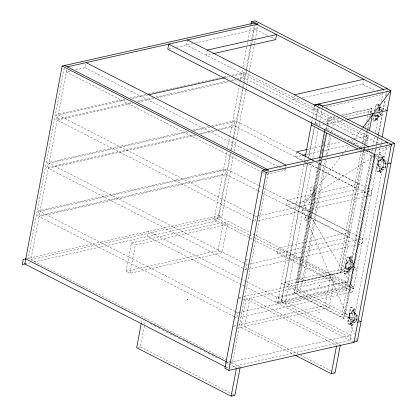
<?xml version="1.0" encoding="UTF-8"?>
<svg xmlns="http://www.w3.org/2000/svg" width="417" height="417" viewBox="0 0 417 417"><rect width="100%" height="100%" fill="white"/><g stroke="black" fill="none" stroke-linecap="round" stroke-linejoin="round"><path stroke-width="0.31" stroke-dasharray="2.08 1.56" d="M64.208 68.039L28.252 258.311L240.239 367.033L238.362 367.455M66.73 70.02L30.894 259.666L221.797 216.897L233.499 154.962M75.758 69.827L85.146 67.721L85.866 63.905M126.059 271.269L131.402 242.996L223.408 222.386L227.369 224.419L222.026 252.692L130.021 273.302L126.059 271.269L218.065 250.659L222.026 252.692M130.021 273.302L135.363 245.029L227.369 224.419M187.504 39.917L186.54 45.005L378.36 143.344M141.431 322.591L142.025 319.448M137.933 347.444L140.435 346.881L144.59 324.89M144.709 324.264L145.543 319.865M207.322 50.076L206.358 55.164L212.712 53.741M374.555 137.302L346.204 287.334L214.088 219.608L226.874 151.934M227.599 148.103L229.652 137.25M229.772 136.609L239.181 86.809M239.301 86.173L242.439 69.576M242.918 67.022L246.661 47.23M247.14 44.676L250.518 26.797M250.643 26.162L251.003 24.243M214.088 219.608L217.846 218.763L230.267 153.008M230.872 149.812L233.166 137.683M233.285 137.047L242.694 87.247M242.814 86.611L243.658 82.139M243.783 81.503L246.072 69.373M246.192 68.732L250.659 45.109M250.779 44.473L251.623 40.001M251.743 39.365L254.276 25.958M25.75 258.868L219.154 215.542L230.856 153.612M231.461 150.417L233.629 138.924M233.749 138.288L244.008 84.015M244.127 83.374L246.421 71.244M246.541 70.603L252.092 41.236M252.212 40.595L255.105 25.27M195.437 43.014L255.809 29.487L256.528 25.672M234.224 151.131L236.152 140.92M236.637 138.366L245.926 89.202M246.046 88.56L247.01 83.452M247.13 82.816L249.303 71.323M249.423 70.681L254.49 43.868M254.61 43.227L257.868 25.99M218.065 250.659L223.408 222.386M239.004 312.541L237.737 312.828L236.773 317.916L234.463 316.727M245.884 269.71L246.843 264.618L362.847 238.633L361.883 243.721L245.884 269.71L243.57 268.522M257.221 216.131L255.955 216.413L254.99 221.5L57.259 120.132L132.835 103.202M268.204 173.321L232.368 362.952L231.117 363.233M294.277 96.051L293.552 99.866L299.276 98.584M266.927 174.285L285.077 170.219L285.322 168.948M285.442 168.312L285.801 166.404M277.472 253.322L278.431 248.235L349.785 232.248L348.821 237.341L277.472 253.322L352.777 291.931L353.736 286.839L278.431 248.235M286.578 205.117L287.537 200.03L358.891 184.043L357.932 189.13L286.578 205.117L361.883 243.721M302.638 160.472L295.684 156.912L296.649 151.819M314.335 104.938L313.37 110.025L319.724 108.602M305.103 157.626L277.597 303.19L281.355 302.351L353.293 339.229M311.859 121.873L314.997 105.277M307.616 162.693L281.319 301.872L285.28 303.904L353.507 288.621L382.097 137.313M307.736 162.051L308.22 159.502M308.34 158.861L314.251 127.576M314.976 123.75L315.82 119.278M315.94 118.642L318.234 106.512M318.353 105.871L318.713 103.958M281.355 302.351L307.412 164.449M308.856 156.787L314.408 127.42M315.132 123.588L318.75 104.438M285.28 303.904L311.822 163.448M312.302 160.894L312.667 158.976M312.786 158.34L318.817 126.419M316.107 124.329L318.937 125.778L319.782 121.311M319.902 120.675L322.195 108.54M322.315 107.904L322.68 105.986M305.161 217.742L304.556 221.005L307.402 220.411L310.634 216.115L313.923 208.359L315.033 202.48L315.242 196.23L313.808 186.514L310.941 187.197L310.311 190.465L311.249 195.688L311.452 200.827A26.521 19.088 77.4 0 1 309.669 210.277L307.73 214.317L305.161 217.742L308.08 217.09L310.649 213.666L312.588 209.626A26.521 19.088 77.4 0 0 314.376 200.17C314.981 195.552 312.484 191.049 313.839 186.545M308.08 217.09L307.449 220.358M368.258 150.73L375.17 154.274L344.181 318.26L343.556 318.4L294.016 293L318.854 161.556M318.974 160.915L319.453 158.366M294.016 293L294.642 292.859L319.719 160.138M319.839 159.502L320.079 158.225M364.64 147.065L340.892 272.765L297.702 282.439L297.04 282.101L319.829 161.504M319.948 160.868L320.433 158.314M320.553 157.678L325.135 133.43M325.979 128.962L326.459 126.414M326.944 123.859L328.028 118.115L334.377 116.692M297.702 282.439L320.85 159.93M320.97 159.294L321.215 158.017M322.054 153.55L322.419 151.637M322.539 150.996L322.899 149.083M323.623 145.252L323.988 143.339M324.108 142.703L324.468 140.79M325.192 136.958L325.552 135.045M326.516 129.942L327.361 125.475M327.481 124.834L328.69 118.454L335.675 116.89M321.601 159.784L296.753 291.301L300.506 290.461L325.359 158.945M321.721 159.148L321.966 157.871M321.861 161.337L299.661 278.806L303.628 280.839L326.428 160.175M327.772 130.052L328.617 125.585M328.737 124.944L329.581 120.477L333.543 122.509L332.698 126.977M326.078 155.114L330.426 132.126M326.907 157.621L331.009 135.916M331.734 132.085L332.213 129.531M302.45 97.875L362.821 84.349L363.78 79.261M234.338 325.844L325.078 305.52L330.42 277.248L334.382 279.275L329.039 307.553L237.033 328.163M361.237 150.683L338.677 270.07L342.638 272.098L365.438 151.434M361.357 150.042L361.716 148.129M361.836 147.488L362.681 143.021M362.806 142.379L364.734 132.168M365.214 129.614L365.579 127.696M365.699 127.06L366.183 124.506M366.783 121.311L368.112 114.289M368.232 113.653L368.592 111.735L372.558 113.768M297.04 282.101L340.23 272.426L363.014 151.83M363.139 151.194L363.619 148.64M363.739 148.004L366.632 132.689M366.752 132.048L367.116 130.135M367.236 129.499L368.805 121.201M369.405 118.011L369.889 115.462M370.369 112.908L371.213 108.441L371.875 108.78L371.031 113.247M364.76 146.424L365.125 144.511M365.245 143.875L367.533 131.751M367.653 131.115L368.018 129.197M368.138 128.561L369.707 120.268M370.426 116.437L370.911 113.883M361.987 142.056L367.038 140.925L368.002 135.838L245.577 73.074L232.238 76.061M366.767 144.412L368.696 134.196M373.887 114.461L372.803 120.216A0.923 0.553 -62.9 0 0 373.267 120.925L376.191 120.268A0.923 0.553 -62.9 0 0 376.973 119.283L377.776 115.04L380.2 116.28L381.664 114.873L382.092 112.611M374.492 111.266L375.581 105.517A0.923 0.553 -62.9 0 1 376.369 104.526L379.288 103.869A0.923 0.553 -62.9 0 1 379.444 103.864M374.398 114.315L373.241 120.44A0.923 0.553 -62.9 0 0 373.71 121.149L376.629 120.497A0.923 0.553 -62.9 0 0 377.416 119.507L378.219 115.269M375.211 110.031L376.019 105.741A0.923 0.553 -62.9 0 1 376.806 104.75L379.725 104.099M366.538 151.116L367.7 151.71L368.18 149.166M368.3 148.53L368.539 147.258M345.907 267.313L346.657 263.351L347.497 262.084L350.103 261.495L352.527 262.741L353.564 263.591L352.813 267.547L351.349 268.96L348.742 269.544L346.318 268.303L345.907 267.313L348.331 268.553L348.742 269.544M348.331 268.553L349.076 264.597L349.915 263.325L352.527 262.741M380.2 116.28L377.588 116.864L377.177 115.874L377.604 113.612M350.103 261.495L350.906 257.258A0.923 0.553 -62.9 0 0 350.436 256.549L347.517 257.2A0.923 0.553 -62.9 0 0 346.73 258.191L343.952 272.895A0.923 0.553 -62.9 0 0 344.421 273.604L347.34 272.947A0.923 0.553 -62.9 0 0 348.127 271.957L348.93 267.719L351.349 268.96M377.906 109.056L378.954 108.821L379.183 107.607M348.81 269.606L349.149 267.829L350.614 266.421L351.359 262.46L350.322 261.61L350.655 259.864M377.661 116.932L377.995 115.155L379.46 113.742L381.664 114.873M379.392 107.768L379.173 108.936L382.41 110.912M379.501 107.19L379.616 107.148A5.39 3.211 -62.9 0 1 381.821 110.495M349.368 267.943L348.565 272.186A0.923 0.553 -62.9 0 1 347.783 273.171L344.859 273.828A0.923 0.553 -62.9 0 1 344.395 273.119L347.173 258.415A0.923 0.553 -62.9 0 1 347.96 257.43L350.879 256.773A0.923 0.553 -62.9 0 1 351.343 257.482L350.546 261.725M379.392 109.045L380.075 105.423M375.519 132.194L380.466 106.022M381.31 101.55L383.598 89.42M379.673 112.611L380.21 109.786M375.477 149.322L349.54 286.588L353.507 288.621L303.983 204.945L340.559 156.87M376.561 143.578L378.25 134.639M378.375 134.003L382.717 111.016M382.837 110.38L384.766 100.163M385.49 96.332L386.94 88.675M343.556 318.4L374.544 154.41L375.17 154.274M276.935 302.851L349.957 286.495L376.259 147.316M376.379 146.675L376.739 144.762M376.859 144.126L378.188 137.099M378.308 136.463L378.667 134.545M378.792 133.909L382.77 112.84M383.254 110.286L385.303 99.434M386.027 95.602L386.512 93.048M386.992 90.494L387.357 88.581M258.159 220.791L370.994 195.516L371.954 190.428L316.925 162.213M349.561 317.749L350.306 313.793L351.182 313L353.475 312.484L356.227 313.897L357.338 315.705L356.587 319.662L352.761 320.631L350.009 319.219L349.561 317.749L351.854 317.238L352.605 313.276L353.475 312.484M378.407 165.075L379.157 161.118L380.033 160.326L382.326 159.81L385.079 161.223L386.184 163.031L385.438 166.988L381.607 167.957L378.855 166.545L378.407 165.075L380.705 164.559L381.451 160.602L382.326 159.81M352.761 320.631L351.958 324.874A0.923 0.667 77.4 0 1 351.135 325.385L348.054 323.8A0.923 0.667 77.4 0 1 347.554 322.617L350.332 307.913A0.923 0.667 77.4 0 1 351.15 307.402L354.236 308.981A0.923 0.667 77.4 0 1 354.737 310.17L353.934 314.413L351.182 313M381.607 167.957L380.804 172.195A0.923 0.667 77.4 0 1 379.986 172.706L376.9 171.126A0.923 0.667 77.4 0 1 376.4 169.938L379.178 155.239A0.923 0.667 77.4 0 1 380.002 154.728L383.082 156.307A0.923 0.667 77.4 0 1 383.583 157.496L382.785 161.733L385.079 161.223M353.178 320.537L352.375 324.78A0.923 0.667 77.4 0 1 351.552 325.291L348.471 323.707A0.923 0.667 77.4 0 1 347.971 322.523L350.749 307.819A0.923 0.667 77.4 0 1 351.567 307.308L354.653 308.893A0.923 0.667 77.4 0 1 355.154 310.076L354.351 314.319M382.024 167.863L381.221 172.101A0.923 0.667 77.4 0 1 380.403 172.612L377.322 171.033A0.923 0.667 77.4 0 1 376.822 169.844L379.595 155.145A0.923 0.667 77.4 0 1 380.419 154.634L383.499 156.213A0.923 0.667 77.4 0 1 384 157.402L383.202 161.64M386.955 144.96L350.04 340.329L230.544 367.101M387.075 144.329L387.435 142.416M352.839 322.315L352.97 320.584L354.502 320.131L355.253 316.175L354.142 314.366L354.685 312.541M381.696 169.604L381.816 167.91L383.353 167.457L384.099 163.495L382.994 161.687L383.322 159.946M378.141 105.835L378.448 105.371M378.209 111.495L378.766 110.646L381.373 110.062L382.066 110.63M342.133 154.806L343.311 153.253M344.885 151.183L349.211 145.497M351.573 142.395L361.013 129.989M361.403 129.473L362.582 127.925M390.338 146.153L300.052 203.392L354.33 334.1M390.885 145.809L392.527 144.767M382.113 157.188C381.174 157.829 382.999 158.627 382.848 157.506C381.909 156.547 382.775 157.553 382.3 158.095M382.425 157.12L382.196 157.636L382.618 158.022M379.652 170.193C378.714 170.834 380.539 171.632 380.387 170.511C379.449 169.552 380.314 170.563 379.845 171.1M379.965 170.126L379.736 170.642L380.158 171.027M353.262 309.867C352.323 310.503 354.148 311.306 353.997 310.18C353.058 309.221 353.924 310.232 353.454 310.769M353.574 309.795L353.345 310.316L353.767 310.701M350.806 322.873C349.868 323.509 351.693 324.311 351.541 323.191C350.603 322.226 351.468 323.238 350.999 323.774M351.119 322.8L350.89 323.321L351.312 323.707M70.124 71.088L66.371 71.927L262.246 172.346M169.015 48.935L173.399 47.95M176.527 47.251L192.899 43.582M124.855 99.142L56.9 114.367L55.941 119.455L130.881 102.671M129.937 98.005L147.717 94.023M148.353 93.882L220.119 77.802M223.929 76.952L228.375 75.951M232.186 75.102L244.253 72.396L243.293 77.484L236.309 79.053M125.543 99.965L58.224 115.045L253.062 214.932M131.892 98.542L147.769 94.982M225.253 77.625L229.699 76.629M137.229 101.248L152.476 97.833M155.65 97.119L228.052 80.903M230.591 80.33L235.673 79.194M137.918 102.066L153.795 98.506M156.969 97.797L228.735 81.722M231.909 81.007L236.356 80.012M239.535 79.303L244.612 78.161L367.038 140.925M186.879 131.418L47.793 162.573L46.829 167.665L194.171 134.655M192.591 130.135L208.469 126.58M211.648 125.866L235.146 120.602L234.182 125.694L218.305 129.249M188.833 131.949L49.112 163.25L243.955 263.137M193.915 130.813L209.793 127.258M212.331 126.685L236.465 121.279L295.945 151.772M199.889 133.377L215.13 129.958M195.495 135.332L48.153 168.338L242.991 268.225M201.208 134.055L217.085 130.495M220.265 129.786L235.506 126.372L301.913 160.415M326.084 107.179L382.639 94.508L381.508 93.929M341.367 115.128L371.213 108.441M342.659 115.327L371.875 108.78M315.612 123.604L320.053 122.608M322.596 122.04L339.021 118.36M345.312 116.953L374.946 110.312M378.12 109.603L383.197 108.467L387.164 110.495M312.505 124.787L314.382 124.365M318.937 125.778L323.993 124.647M326.521 124.084L342.983 120.393M345.469 119.835L346.756 119.549M377.177 115.874L374.758 114.633L375.17 115.624L377.776 115.04M308.012 149.276L323.17 145.882M323.8 145.736L341.481 141.78M347.794 140.362L352.214 139.372M355.373 138.668L368.002 135.838M295.684 156.912L302.002 155.494M306.422 154.504L348.096 145.168M352.516 144.178L358.828 142.765M367.7 151.71L386.476 147.503L384.735 146.612M379.647 154.671L380.064 154.577M382.295 158.569A0.923 0.667 77.4 0 0 382.571 157.1A0.923 0.667 77.4 0 0 381.44 157.324A0.923 0.667 77.4 0 0 382.295 158.569L382.399 158.543A0.923 0.667 77.4 0 0 382.676 157.079A0.923 0.667 77.4 0 0 381.545 157.303A0.923 0.667 77.4 0 0 382.399 158.543M379.157 161.118L381.451 160.602M378 162.541A5.39 3.878 77.4 0 1 382.79 159.57L383.442 159.987A5.39 3.878 77.4 0 1 385.704 166.492A5.39 3.878 77.4 0 1 381.602 169.729L380.919 169.464A5.39 3.878 77.4 0 1 378 162.541L378.209 162.494A5.39 3.878 77.4 0 1 382.999 159.523L383.65 159.94A5.39 3.878 77.4 0 1 385.918 166.446A5.39 3.878 77.4 0 1 381.81 169.683L381.128 169.417A5.39 3.878 77.4 0 1 378.209 162.494M384.099 163.495L386.184 163.031M378.855 166.545L381.148 166.029L383.901 167.441M383.353 167.457L385.438 166.988M379.835 171.575A0.923 0.667 77.4 0 0 380.116 170.105A0.923 0.667 77.4 0 0 378.985 170.334A0.923 0.667 77.4 0 0 379.835 171.575L379.939 171.549A0.923 0.667 77.4 0 0 380.221 170.084A0.923 0.667 77.4 0 0 379.089 170.308A0.923 0.667 77.4 0 0 379.939 171.549M380.335 172.763L380.752 172.669M310.311 190.465L313.235 189.813M24.791 263.961L30.545 262.668M33.688 261.965L216.731 220.963L217.695 215.87L250.638 232.759M257.857 215.985L371.954 190.428M239.045 297.717L242.856 296.862M243.486 296.722L330.42 277.248M242.376 299.891L334.382 279.275M277.899 297.764L347.163 282.246L251.216 233.056M239.639 312.401L353.736 286.839M239.942 317.207L352.777 291.931M350.801 307.35L351.218 307.256M353.444 311.244A0.923 0.667 77.4 0 0 353.725 309.779A0.923 0.667 77.4 0 0 352.594 310.003A0.923 0.667 77.4 0 0 353.444 311.244L353.548 311.223A0.923 0.667 77.4 0 0 353.83 309.753A0.923 0.667 77.4 0 0 352.699 309.982A0.923 0.667 77.4 0 0 353.548 311.223M350.306 313.793L352.605 313.276M349.149 315.216A5.39 3.878 77.4 0 1 353.939 312.244L354.596 312.661A5.39 3.878 77.4 0 1 356.858 319.167A5.39 3.878 77.4 0 1 352.751 322.409L352.068 322.143A5.39 3.878 77.4 0 1 349.149 315.216L349.363 315.169A5.39 3.878 77.4 0 1 354.148 312.197L354.804 312.614A5.39 3.878 77.4 0 1 357.067 319.12A5.39 3.878 77.4 0 1 352.959 322.362L352.276 322.096A5.39 3.878 77.4 0 1 349.363 315.169M353.934 314.413L356.227 313.897M355.253 316.175L357.338 315.705M350.009 319.219L352.302 318.708L355.055 320.115M354.502 320.131L356.587 319.662M350.989 324.254A0.923 0.667 77.4 0 0 351.265 322.784A0.923 0.667 77.4 0 0 350.134 323.008A0.923 0.667 77.4 0 0 350.989 324.254L351.093 324.228A0.923 0.667 77.4 0 0 351.369 322.758A0.923 0.667 77.4 0 0 350.238 322.987A0.923 0.667 77.4 0 0 351.093 324.228M351.489 325.437L351.906 325.343M225.821 363.285L229.637 362.43M230.267 362.284L351.005 335.242L246.822 281.829M225.498 368.232L228.036 367.658M379.22 107.325L379.84 107.258A5.39 3.211 -62.9 0 1 382.04 110.609M376.217 118.371C375.164 118.313 375.972 120.018 376.556 119.09C376.603 117.823 376.342 118.954 375.769 119.173M376.551 118.537L376.092 118.788L376.098 119.34A0.923 0.553 -62.9 0 0 376.337 117.912L376.447 117.964A0.923 0.553 -62.9 0 1 376.165 119.434A0.923 0.553 -62.9 0 1 375.368 118.913A0.923 0.553 -62.9 0 1 376.447 117.964M349.827 258.04C348.774 257.982 349.582 259.692 350.165 258.764C350.212 257.492 349.952 258.629 349.378 258.842M350.16 258.206L349.701 258.462L349.707 259.014M347.371 271.045C346.318 270.987 347.121 272.697 347.705 271.769C347.752 270.503 347.497 271.634 346.918 271.848M347.7 271.217L347.246 271.467L347.252 272.02A0.923 0.553 -62.9 0 0 347.486 270.586L347.596 270.643A0.923 0.553 -62.9 0 1 347.319 272.113A0.923 0.553 -62.9 0 1 346.517 271.587A0.923 0.553 -62.9 0 1 347.596 270.643M255.809 29.487L267.698 35.586M270.529 37.035L275.627 39.651M362.821 84.349L374.711 90.447M376.978 91.61L378.672 92.48M378.954 108.821L381.373 110.062M377.312 109.9L378.766 110.646M376.473 111.172L377.442 111.667M375.17 115.624L377.588 116.864M372.975 120.883L373.481 121.139M381.258 144.829L382.42 145.424M328.028 118.115L328.69 118.454M361.92 147.477L325.625 128.874L324.999 129.015L326.73 129.901M364.223 148.66L365.375 149.25M363.598 148.801L365.323 149.687M365.902 149.984L374.544 154.41M363.41 149.041L365.725 150.224M366.303 150.521L389.832 162.588M362.482 149.036L363.64 149.63M359.021 149.557L362.545 151.366M363.051 151.621L386.642 163.719M312.87 160.138L314.606 161.03M312.114 160.065L313.85 160.952M316.159 162.135L358.891 184.043M304.957 161.66L306.693 162.552M309.007 163.74L370.994 195.516M304.228 161.598L305.958 162.489M308.846 163.97L357.932 189.13M85.146 67.721L278.702 166.951M279.286 167.248L282.762 169.031M283.341 169.328L285.077 170.219M262.825 172.643L266.301 174.426M287.537 200.03L362.847 238.633M258.54 185.471L227.359 169.484L40.006 211.455L234.844 311.343M259.119 185.768L262.585 187.546M263.163 187.843L349.785 232.248M257.581 190.564L226.395 174.577L39.042 216.548L233.885 316.435M258.159 190.861L261.621 192.633M262.199 192.93L348.821 237.341M350.666 256.559L351.171 256.82M349.946 257.581A0.923 0.553 -62.9 0 1 349.665 259.051A0.923 0.553 -62.9 0 1 348.867 258.524A0.923 0.553 -62.9 0 1 349.946 257.581L350.056 257.638A0.923 0.553 -62.9 0 1 349.774 259.108A0.923 0.553 -62.9 0 1 348.977 258.582A0.923 0.553 -62.9 0 1 350.056 257.638M351.359 262.46L353.564 263.591M347.497 262.084L349.915 263.325M253.64 215.229L255.955 216.413M346.657 263.351L349.076 264.597M350.614 266.421L352.813 267.547M345.563 265.655A5.39 3.211 -62.9 0 0 348.278 269.783L348.93 269.57A5.39 3.211 -62.9 0 0 352.865 264.018A5.39 3.211 -62.9 0 0 350.77 259.822L350.15 259.89A5.39 3.211 -62.9 0 0 345.563 265.655L345.782 265.77A5.39 3.211 -62.9 0 0 348.497 269.898L349.149 269.679A5.39 3.211 -62.9 0 0 353.084 264.133A5.39 3.211 -62.9 0 0 350.989 259.937L350.369 260.005A5.39 3.211 -62.9 0 0 345.782 265.77M344.129 273.557L344.635 273.818M340.23 272.426L340.892 272.765M219.154 215.542L221.797 216.897M217.846 218.763L249.137 234.807M249.715 235.105L253.192 236.887M253.771 237.184L349.957 286.495M357.604 319.735L285.092 282.559L281.339 283.398L357.301 322.346M358.182 320.027L359.907 320.913M244.534 263.435L246.843 264.618M325.078 305.52L329.039 307.553M294.642 292.859L344.181 318.26M246.244 281.532L148.426 231.388L147.467 236.475L243.992 285.963M355.592 340.408L357.317 341.294M244.57 286.26L354.002 342.362M340.387 344.604L249.887 298.207L244.544 326.48L298.15 353.96M336.628 345.443L246.129 299.046L240.786 327.319L294.397 354.804M131.402 242.996L135.363 245.029M238.415 297.858L241.245 299.307M235.423 311.64L237.737 312.828M300.459 355.143L332.161 371.396M332.735 371.693L335.044 372.876M233.072 326.13L235.902 327.58M226.587 361.831L229.866 363.515M150.136 323.608L151.877 324.499M154.191 325.687L155.932 326.579M158.252 327.767L159.987 328.659M162.307 329.847L164.048 330.738M166.362 331.927L168.103 332.818M170.417 334.007L176.214 336.978M178.533 338.166L180.274 339.057M182.589 340.246L184.33 341.137M186.644 342.326L188.385 343.217M190.705 344.406L197.658 347.971M199.978 349.159L201.713 350.051M204.033 351.239L205.769 352.13M208.088 353.319L209.829 354.21M212.144 355.399L217.94 358.37M225.472 362.232L236.486 367.877M226.207 367.215L227.364 367.81M140.435 346.881L232.003 393.825M232.582 394.122L234.896 395.311M355.826 337.697L356.571 339.495M380.705 164.559L381.148 166.029M351.854 317.238L352.302 318.708M381.174 113.085A5.39 3.211 -62.9 0 1 377.776 116.89L377.13 117.109A5.39 3.211 -62.9 0 1 374.31 114.623M381.393 113.195A5.39 3.211 -62.9 0 1 377.995 117.005L377.349 117.219A5.39 3.211 -62.9 0 1 374.534 114.732M376.056 119.377A0.923 0.553 -62.9 0 1 375.258 118.855A0.923 0.553 -62.9 0 1 376.337 117.912M378.964 105.162A0.923 0.553 -62.9 0 0 378.011 105.209A0.923 0.553 -62.9 0 0 377.891 106.512A0.923 0.553 -62.9 0 1 378.073 105.329A0.923 0.553 -62.9 0 1 378.975 105.027M347.21 272.056A0.923 0.553 -62.9 0 1 346.407 271.53A0.923 0.553 -62.9 0 1 347.486 270.586M38.682 210.778L37.723 215.87L225.076 173.899L226.035 168.812L38.682 210.778M276.575 297.086L275.616 302.174L344.885 286.656L345.844 281.569L276.575 297.086M305.442 207.536L305.333 208.104L305.776 208.328L305.88 207.765L305.442 207.536M309.299 202.292L309.195 202.86L309.612 202.766L309.716 202.198L309.299 202.292M319.281 285.348L319.177 285.916L319.594 285.822L319.698 285.254L319.281 285.348M352.938 107.226L352.834 107.789L353.251 107.701L353.355 107.133L352.938 107.226M318.89 312.119L318.781 312.687L319.219 312.912L319.328 312.349L318.89 312.119M352.542 133.998L352.438 134.566L352.876 134.79L352.985 134.222L352.542 133.998M362.92 190.282L362.811 190.845L363.228 190.757L363.337 190.188L362.92 190.282M371.808 156.109L341.888 314.444L345.646 313.6L375.561 155.27L371.808 156.109M365.99 238.581L365.886 239.144L366.324 239.374L366.434 238.805L365.99 238.581M246.874 259.134L246.457 259.228L247.317 259.364L246.874 259.134M187.457 299.375L187.04 299.469L187.895 299.599L187.457 299.375M353.282 266.797L285.056 282.08L289.023 284.113L357.244 268.829L353.282 266.797"/><path stroke-width="0.63" d="M67.33 66.84L258.232 24.071L255.59 22.721L62.185 66.042L24.791 263.961L225.628 366.924M141.311 323.222L136.682 347.726L231.143 396.15L234.896 395.311L240.124 367.664M251.003 24.243L251.487 21.689L255.24 20.85L387.357 88.581L314.335 104.938M387.435 142.416L262.257 170.459L224.862 368.373L228.824 370.405L354.002 342.362L391.401 144.449L187.504 39.917M228.824 370.405L266.218 172.487L391.401 144.449M231.143 396.15L236.366 368.503M305.343 156.349L311.739 122.515M319.573 157.725L324.879 129.651M322.086 157.23L326.667 132.971M369.3 131.006L372.558 113.768M294.97 355.096L331.286 373.715L336.509 346.068M340.267 345.229L335.044 372.876L331.286 373.715M382.217 136.672L390.901 90.703L386.94 88.675M314.997 105.277L318.75 104.438L394.717 143.38L357.317 341.294L353.564 342.138M362.978 127.409L390.901 90.703L322.68 105.986L318.713 103.958M207.322 50.076L276.586 34.559L275.627 39.651L213.348 53.6M148.405 94.841L224.617 77.77M294.517 94.779L363.78 79.261M347.366 119.413L387.164 110.495M307.381 149.416L296.649 151.819L311.707 159.544M302.633 155.353L305.791 154.65M390.958 144.219L394.717 143.38M387.846 163.871L390.974 163.172M25.786 258.863L23.248 259.431L22.283 264.519L25.463 263.81M357.301 322.346L361.059 321.502M251.487 21.689L383.598 89.42M368.659 146.622L168.729 44.124L167.764 49.211L361.904 148.739M311.254 125.069L357.916 148.989M86.105 62.633L286.041 165.127M64.687 65.485L268.803 170.126L266.301 170.689L62.185 66.042M262.257 170.459L266.218 172.487M25.75 258.868L226.4 361.732"/></g></svg>
